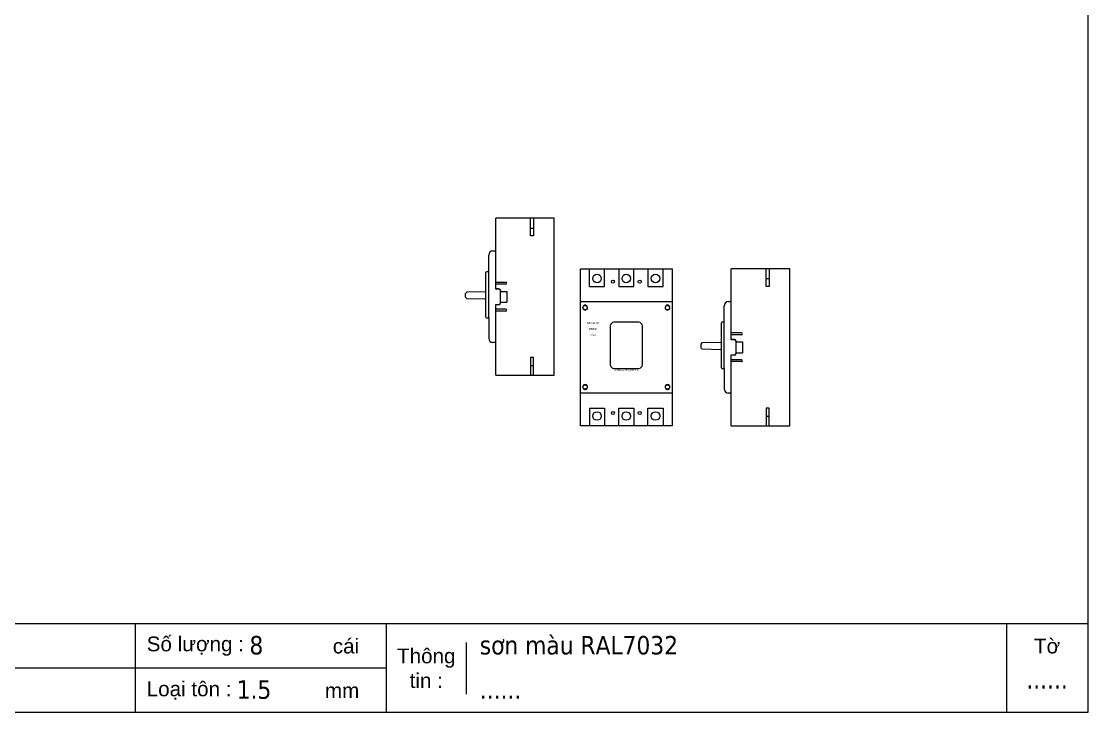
# Model space of a CAD drawing. Header units: millimetres. Extents: x 0 to 3594, y 0 to 2541.
# Drawn here: x 1846 to 3594, y 0 to 1132 of the extents above; entities that cross this region are included whole.
import ezdxf
from ezdxf.enums import TextEntityAlignment as Align

# ---------------------------------------------------------------- set-up
doc = ezdxf.new("R2010")
doc.units = ezdxf.units.MM
doc.layers.add('--4N-THT. MCB-MCCB-ACB', color=124, linetype='Continuous')
doc.layers.add('--8N-THT. FIXING HOLE', color=4, linetype='Continuous')
doc.styles.add('Arial', font='arial.ttf')
doc.styles.add('Tahoma (Input Text)', font='tahoma.ttf')
doc.styles.add('VNI-TNR-DIM', font='times.ttf')

# ---------------------------------------------------------------- blocks, each defined once
blk = doc.blocks.new('khungtenAsean2')
at = {"color": 7}
for p, q in [((2970, -1980), (0, -1980)), ((1680, -1980), (1680, -2100)), ((2020, -1980), (2020, -2100)), ((2860, -1980), (2860, -2100)), ((2128.3, -2005), (2128.3, -2075)), ((2020, -2040), (0, -2040))]:
    blk.add_line(p, q, dxfattribs=at)
blk.add_lwpolyline([(0, 0), (2970, 0), (2970, -2100), (0, -2100)], close=True, dxfattribs=at)
at = {"color": 2, "char_height": 20, "style": 'Arial'}
for s, insert, width, attachment_point in [('  Số lượng :', (1680, -2010), 917.634, 4), ('cái', (1947.6, -2010), 917.634, 4), ('Tờ', (2915, -2010), 110, 5), ('Thông\\Ptin :', (2074.2, -2040), 108.311, 5), ('  Loại tôn :', (1680, -2070), 917.634, 4), ('mm', (1936.9, -2070), 917.634, 4)]:
    blk.add_mtext(s, dxfattribs=dict(at, insert=insert, width=width, attachment_point=attachment_point))
at = {"color": 1, "style": 'Tahoma (Input Text)', "flags": 8}
for tag, p in [('#01', (137.1, -2021.3)), ('#03', (506.6, -2019.3)), ('#05', (1106.6, -2021.3)), ('#07', (1834.7, -2021.3)), ('#09', (2146.7, -2021.3)), ('#02', (98.5, -2081.3)), ('#04', (486.1, -2081.3)), ('#06', (1065.3, -2081.3)), ('#08', (1817.4, -2081.3)), ('#10', (2146.7, -2081.3))]:
    blk.add_attdef(tag, p, '', height=25, dxfattribs=at)
blk.add_attdef('#11', text='', height=25, dxfattribs=at).set_placement((2915, -2067.3), align=Align.CENTER)
blk = doc.blocks.new('A$C1d7aa672')
at = {"layer": '--4N-THT. MCB-MCCB-ACB', "linetype": 'ByBlock', "lineweight": -2}
for p, q in [((14.5, 228), (14.5, 257)), ((39.5, 228), (39.5, 257)), ((62.5, 257), (62.5, 228)), ((87.5, 228), (87.5, 257)), ((110.5, 257), (110.5, 228)), ((135.5, 228), (135.5, 257)), ((14.5, 228), (39.5, 228)), ((62.5, 228), (87.5, 228)), ((110.5, 228), (135.5, 228)), ((304, 241), (309, 241)), ((0, 203.5), (150, 203.5)), ((5.2, 196.1), (4.9, 196.5)), ((10.2, 196.5), (9.8, 196.1)), ((140.2, 196.1), (139.9, 196.5)), ((145.2, 196.5), (144.8, 196.1)), ((150, 53.5), (0, 53.5)), ((4.9, 60.5), (5.2, 60.9)), ((9.8, 60.9), (10.2, 60.5)), ((139.9, 60.5), (140.2, 60.9)), ((144.8, 60.9), (145.2, 60.5)), ((14.5, 29), (14.5, 0)), ((14.5, 29), (39.5, 29)), ((39.5, 29), (39.5, 0)), ((62.5, 0), (62.5, 29)), ((62.5, 29), (87.5, 29)), ((87.5, 29), (87.5, 0)), ((110.5, 0), (110.5, 29)), ((110.5, 29), (135.5, 29)), ((135.5, 29), (135.5, 0)), ((304, 16), (309, 16))]:
    blk.add_line(p, q, dxfattribs=at)
at = {"layer": '--4N-THT. MCB-MCCB-ACB', "linetype": 'Continuous'}
for p, q in [((247, 141), (247, 257)), ((343, 257), (247, 257)), ((343, 0), (343, 257)), ((242.5, 203.5), (247, 203.5)), ((231.8, 169.5), (230.8, 168.5)), ((230.8, 95), (230.8, 168.5)), ((235.5, 169.5), (231.8, 169.5)), ((263.7, 152), (247, 152)), ((263.7, 149), (247, 149)), ((252, 141.5), (247, 141.5)), ((252.3, 141), (247, 141)), ((197, 133.6), (197, 128)), ((198.9, 135.7), (197.2, 133.9)), ((197.2, 127.7), (198.9, 125.9)), ((230.8, 136.5), (199.2, 135.8)), ((199.2, 125.8), (229.2, 125.1)), ((254.8, 118.5), (254.8, 138.5)), ((255, 138.5), (255, 137.2)), ((255, 137.2), (265.2, 137.2)), ((265.2, 137.2), (265.2, 119.7)), ((247, 116), (252.3, 116)), ((247, 0), (247, 116)), ((252, 115.5), (247, 115.5)), ((263.7, 108), (247, 108)), ((263.7, 105), (247, 105)), ((255, 119.7), (265.2, 119.7)), ((255, 119.7), (255, 118.5)), ((230.8, 95), (231.8, 94)), ((231.8, 94), (235.5, 94)), ((247, 53.5), (242.5, 53.5)), ((247, 0), (343, 0))]:
    blk.add_line(p, q, dxfattribs=at)
at = {"layer": '--4N-THT. MCB-MCCB-ACB'}
for p, q in [((235.5, 169.5), (235.5, 196.5)), ((235.5, 94), (235.5, 60.5))]:
    blk.add_line(p, q, dxfattribs=at)
at = {"layer": '--4N-THT. MCB-MCCB-ACB', "color": 1, "linetype": 'Continuous'}
blk.add_line((235.5, 94), (235.5, 169.5), dxfattribs=at)
at = {"layer": '--4N-THT. MCB-MCCB-ACB', "linetype": 'ByBlock', "lineweight": -2}
blk.add_lwpolyline([(0, 257), (150, 257), (150, 0), (0, 0)], close=True, dxfattribs=at)
for points in [[(309, 257), (309, 228), (304, 228), (304, 257)], [(309, 0), (309, 29), (304, 29), (304, 0)]]:
    blk.add_lwpolyline(points, dxfattribs=at)
at = {"layer": '--4N-THT. MCB-MCCB-ACB', "color": 1}
blk.add_lwpolyline([(101.3, 163.5, 0.414214), (95.3, 169.5), (54.8, 169.5, 0.414214), (48.8, 163.5), (48.8, 100, 0.414214), (54.8, 94), (95.3, 94, 0.414214), (101.3, 100)], format="xyb", close=True, dxfattribs=at)
at = {"layer": '--4N-THT. MCB-MCCB-ACB', "linetype": 'ByBlock', "lineweight": -2}
for centre, radius in [((27, 241), 7), ((75, 241), 7), ((123, 241), 7), ((7.5, 193.5), 3.5), ((142.5, 193.5), 3.5), ((7.5, 63.5), 3.5), ((142.5, 63.5), 3.5), ((27, 16), 7), ((75, 16), 7), ((123, 16), 7)]:
    blk.add_circle(centre, radius, dxfattribs=at)
for centre, start, end in [((7.5, 193.5), 131.4096, 48.5904), ((142.5, 193.5), 131.4096, 48.5904), ((7.5, 63.5), 311.4096, 228.5904), ((142.5, 63.5), 311.4096, 228.5904)]:
    blk.add_arc(centre, 4, start, end, dxfattribs=at)
at = {"layer": '--4N-THT. MCB-MCCB-ACB', "linetype": 'Continuous'}
for centre, radius, start, end in [((242.5, 196.5), 7, 90, 180), ((252, 138.5), 3, 0, 90), ((252.3, 138.5), 2.5, 0, 90), ((263.7, 150.5), 1.5, 270, 90), ((197.5, 133.6), 0.5, 135.6243, 180), ((197.5, 128), 0.5, 180, 224.3743), ((199.2, 135.3), 0.5, 91.2486, 135.6243), ((199.2, 126.3), 0.5, 224.3831, 268.7612), ((229.1, 123.1), 2, 31.7883, 88.7486), ((252, 118.5), 3, 270, 0), ((252.3, 118.5), 2.5, 270, 0), ((263.7, 106.5), 1.5, 270, 90), ((242.5, 60.5), 7, 180, 270)]:
    blk.add_arc(centre, radius, start, end, dxfattribs=at)
at = {"layer": '--4N-THT. MCB-MCCB-ACB', "linetype": 'ByBlock', "lineweight": -2}
for points in [[(10.2, 196.5), (9.8, 196.8), (9, 197.4), (7.5, 197.7), (6.1, 197.4), (5.2, 196.8), (4.9, 196.5)], [(145.2, 196.5), (144.8, 196.8), (144, 197.4), (142.5, 197.7), (141.1, 197.4), (140.2, 196.8), (139.9, 196.5)], [(4.9, 60.5), (5.2, 60.2), (6.1, 59.6), (7.5, 59.3), (9, 59.6), (9.8, 60.2), (10.2, 60.5)], [(139.9, 60.5), (140.2, 60.2), (141.1, 59.6), (142.5, 59.3), (144, 59.6), (144.8, 60.2), (145.2, 60.5)]]:
    blk.add_open_spline(points, degree=3, knots=[0, 0, 0, 0, 0.250091, 0.50002, 0.74994, 1, 1, 1, 1], dxfattribs=at)
at = {"layer": '--8N-THT. FIXING HOLE'}
for centre in [(53, 236), (97, 236), (53, 21), (97, 21)]:
    blk.add_circle(centre, 2.5, dxfattribs=at)
at = {"layer": '--4N-THT. MCB-MCCB-ACB', "color": 3, "style": 'VNI-TNR-DIM'}
for s, p in [('MCCB 3P', (20.4, 168.4)), ('70kA', (20.4, 148.4)), ('W150xH257xD107.5', (75, 91))]:
    blk.add_text(s, height=3, dxfattribs=at).set_placement(p, align=Align.MIDDLE_CENTER)
at = {"layer": '--4N-THT. MCB-MCCB-ACB', "color": 3, "insert": (20.4, 158.4), "char_height": 3, "width": 34.644, "attachment_point": 5, "style": 'VNI-TNR-DIM'}
blk.add_mtext('HDM3', dxfattribs=at)
at = {"layer": '--4N-THT. MCB-MCCB-ACB', "color": 3, "style": 'VNI-TNR-DIM'}
for tag, p in [('315~630A', (20.4, 163.4)), ('400~600N', (20.4, 153.4))]:
    blk.add_attdef(tag, text='', height=3, dxfattribs=at).set_placement(p, align=Align.MIDDLE_CENTER)

msp = doc.modelspace()

# ---------------------------------------------------------------- linework, layer by layer
at = {"layer": '--4N-THT. MCB-MCCB-ACB', "linetype": 'Continuous'}
for p, q in [((2623.6, 693.5), (2623.6, 809.5)), ((2719.6, 809.5), (2623.6, 809.5)), ((2719.6, 552.5), (2719.6, 809.5)), ((2619.1, 756), (2623.6, 756)), ((2608.4, 722), (2607.4, 721)), ((2607.4, 647.5), (2607.4, 721)), ((2612.1, 722), (2608.4, 722)), ((2640.3, 704.5), (2623.6, 704.5)), ((2640.3, 701.5), (2623.6, 701.5)), ((2573.6, 686.1), (2573.6, 680.5)), ((2575.5, 688.2), (2573.8, 686.4)), ((2607.4, 689), (2575.8, 688.3)), ((2628.6, 694), (2623.6, 694)), ((2628.9, 693.5), (2623.6, 693.5)), ((2631.4, 671), (2631.4, 691)), ((2631.6, 691), (2631.6, 689.8)), ((2631.6, 689.8), (2641.8, 689.8)), ((2641.8, 689.8), (2641.8, 672.3)), ((2573.8, 680.2), (2575.5, 678.4)), ((2575.8, 678.3), (2605.8, 677.6)), ((2623.6, 668.5), (2628.9, 668.5)), ((2623.6, 552.5), (2623.6, 668.5)), ((2628.6, 668), (2623.6, 668)), ((2631.6, 672.3), (2641.8, 672.3)), ((2631.6, 672.3), (2631.6, 671)), ((2607.4, 647.5), (2608.4, 646.5)), ((2640.3, 660.5), (2623.6, 660.5)), ((2640.3, 657.5), (2623.6, 657.5)), ((2608.4, 646.5), (2612.1, 646.5)), ((2623.6, 606), (2619.1, 606)), ((2623.6, 552.5), (2719.6, 552.5))]:
    msp.add_line(p, q, dxfattribs=at)
at = {"layer": '--4N-THT. MCB-MCCB-ACB', "linetype": 'ByBlock', "lineweight": -2}
for p, q in [((2680.6, 793.5), (2685.6, 793.5)), ((2680.6, 568.5), (2685.6, 568.5))]:
    msp.add_line(p, q, dxfattribs=at)
at = {"layer": '--4N-THT. MCB-MCCB-ACB'}
for p, q in [((2612.1, 722), (2612.1, 749)), ((2612.1, 646.5), (2612.1, 613))]:
    msp.add_line(p, q, dxfattribs=at)
at = {"layer": '--4N-THT. MCB-MCCB-ACB', "color": 1, "linetype": 'Continuous'}
msp.add_line((2612.1, 646.5), (2612.1, 722), dxfattribs=at)
at = {"layer": '--4N-THT. MCB-MCCB-ACB', "linetype": 'ByBlock', "lineweight": -2}
for points in [[(2685.6, 809.5), (2685.6, 780.5), (2680.6, 780.5), (2680.6, 809.5)], [(2685.6, 552.5), (2685.6, 581.5), (2680.6, 581.5), (2680.6, 552.5)]]:
    msp.add_lwpolyline(points, dxfattribs=at)
at = {"layer": '--4N-THT. MCB-MCCB-ACB', "linetype": 'Continuous'}
for centre, radius, start, end in [((2619.1, 749), 7, 90, 180), ((2640.3, 703), 1.5, 270, 90), ((2574.1, 686.1), 0.5, 135.6243, 180), ((2575.8, 687.8), 0.5, 91.2486, 135.6243), ((2628.6, 691), 3, 0, 90), ((2628.9, 691), 2.5, 0, 90), ((2574.1, 680.5), 0.5, 180, 224.3743), ((2575.8, 678.8), 0.5, 224.3831, 268.7612), ((2605.7, 675.6), 2, 31.7883, 88.7486), ((2628.6, 671), 3, 270, 0), ((2628.9, 671), 2.5, 270, 0), ((2640.3, 659), 1.5, 270, 90), ((2619.1, 613), 7, 180, 270)]:
    msp.add_arc(centre, radius, start, end, dxfattribs=at)

# ---------------------------------------------------------------- block references
at = {"color": 7}
ref = msp.add_blockref('khungtenAsean2', (0, 2541), dxfattribs=dict(at, xscale=1.210000000006402, yscale=1.210000000006402, zscale=1.210000000006402))
ref.add_attrib('#11', '......', dxfattribs={"color": 1, "height": 30.25, "style": 'Tahoma (Input Text)'}).set_placement((3527.1, 39.5), align=Align.CENTER)
ref.add_attrib('#09', 'sơn màu RAL7032', (2597.5, 95.3), dxfattribs={"color": 1, "height": 30.25, "style": 'Tahoma (Input Text)'})
ref.add_attrib('#10', '......', (2597.5, 22.7), dxfattribs={"color": 1, "height": 30.25, "style": 'Tahoma (Input Text)'})
ref.add_attrib('#08', '1.5', (2199.1, 22.7), dxfattribs={"color": 1, "height": 30.25, "style": 'Tahoma (Input Text)'})
ref.add_attrib('#07', '8', (2220, 95.3), dxfattribs={"color": 1, "height": 30.3, "style": 'Tahoma (Input Text)'})
at = {"ltscale": 3}
msp.add_blockref('A$C1d7aa672', (2762.6, 469.7), dxfattribs=at)

doc.saveas('drawing.dxf')
